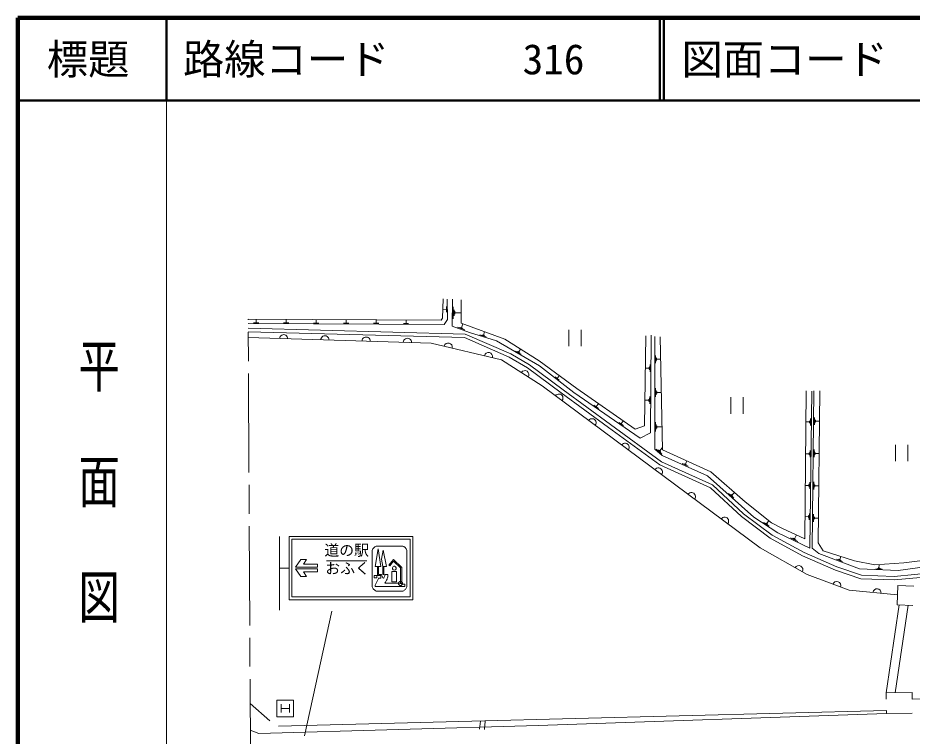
# Model space of a CAD drawing. Units: millimetres, scale not verified. Extents: x 40000 to 680000, y 20000 to 380000.
# Drawn here: x 40000 to 148322, y 293045 to 380000 of the extents above; entities that cross this region are included whole.
import ezdxf
from ezdxf.enums import TextEntityAlignment as Align

# ---------------------------------------------------------------- set-up
doc = ezdxf.new("R2010")
doc.units = ezdxf.units.MM
doc.header["$LTSCALE"] = 1000
doc.header["$PDMODE"] = 32
doc.header["$PDSIZE"] = 500
doc.linetypes.add('CHAIN', pattern=[18.5, 12, -1.5, 3.5, -1.5])
for name, color, linetype, lineweight in [('M-BGD', 7, 'Continuous', 13), ('M-BMK', 2, 'CHAIN', 13), ('M-STR-STRC', 7, 'Continuous', 13), ('M-TTL', 2, 'Continuous', 140), ('M-TTL-BAND', 7, 'Continuous', 13), ('M-TTL-LINE', 7, 'Continuous', 50)]:
    doc.layers.add(name, color=color, linetype=linetype, lineweight=lineweight)
doc.layers.add('M-TTL-TXT', color=7, linetype='Continuous')
doc.styles.add('@ＭＳ ゴシック', font='')
doc.styles.add('ＭＳ ゴシック', font='')
doc.styles.get('@ＭＳ ゴシック').set_extended_font_data('@MS Gothic')
doc.styles.get('ＭＳ ゴシック').set_extended_font_data('MS Gothic')

msp = doc.modelspace()

# ---------------------------------------------------------------- linework, layer by layer
at = {"layer": 'M-BGD'}
for p, q in [((91922, 344719), (91484, 344715)), ((91919, 345048), (91925, 344391)), ((92731, 343582), (92747, 345023)), ((92831, 343941), (92839, 344662)), ((92929, 344120), (92933, 344480)), ((68854, 343085), (68856, 343515)), ((72495, 343071), (72497, 343498)), ((76132, 343056), (76133, 343481)), ((79764, 343042), (79766, 343464)), ((83393, 343027), (83395, 343447)), ((87018, 343013), (87019, 343430)), ((92931, 344300), (93700, 344292)), ((69177, 343084), (68532, 343087)), ((72815, 343070), (72175, 343072)), ((76450, 343055), (75813, 343058)), ((80081, 343041), (79448, 343043)), ((83707, 343026), (83079, 343029)), ((87330, 343012), (86705, 343014)), ((94127, 342220), (93256, 342537)), ((93930, 342357), (93495, 342516)), ((93842, 342455), (93625, 342534)), ((93734, 342495), (93903, 342959)), ((96733, 341379), (95976, 341614)), ((96560, 341489), (96181, 341606)), ((96481, 341568), (96291, 341627)), ((96386, 341598), (96511, 342002)), ((106737, 342251), (106737, 340251)), ((108237, 342251), (108237, 340251)), ((100945, 339287), (100293, 339663)), ((100807, 339424), (100481, 339612)), ((100751, 339515), (100588, 339609)), ((100669, 339562), (100870, 339909)), ((117253, 338213), (117253, 339127)), ((116591, 338035), (116583, 337163)), ((117314, 338441), (117314, 338898)), ((117375, 338555), (117375, 338784)), ((117375, 338670), (117862, 338669)), ((116471, 337600), (116006, 337605)), ((116472, 337710), (116470, 337491)), ((116531, 337818), (116527, 337382)), ((105579, 336147), (105075, 336538)), ((105327, 336343), (105588, 336679)), ((117249, 334121), (117250, 335153)), ((117318, 334379), (117319, 334895)), ((117387, 334508), (117387, 334766)), ((116430, 333728), (115950, 333733)), ((116431, 333841), (116429, 333616)), ((116492, 333953), (116488, 333503)), ((116555, 334178), (116546, 333277)), ((117387, 334637), (117938, 334637)), ((126346, 334075), (126346, 332075)), ((127846, 334075), (127846, 332075)), ((110343, 332712), (109759, 333113)), ((110051, 332912), (110319, 333302)), ((136030, 331500), (136018, 330646)), ((136485, 330726), (136495, 331631)), ((113350, 330646), (112799, 331024)), ((113074, 330835), (113327, 331202)), ((117246, 329906), (117247, 331060)), ((117323, 330194), (117324, 330771)), ((117400, 330338), (117400, 330627)), ((117400, 330483), (118016, 330482)), ((135910, 331075), (135454, 331081)), ((135911, 331181), (135908, 330968)), ((135970, 331287), (135964, 330860)), ((136548, 330952), (136553, 331404)), ((136609, 331064), (136612, 331290)), ((136610, 331177), (137093, 331172)), ((146311, 328329), (146311, 326329)), ((147811, 328329), (147811, 326329)), ((118011, 327187), (117313, 327789)), ((117877, 327385), (117528, 327685)), ((117830, 327506), (117655, 327657)), ((117742, 327582), (118063, 327954)), ((135862, 327220), (135423, 327226)), ((135863, 327323), (135860, 327118)), ((135919, 327425), (135914, 327014)), ((135977, 327630), (135966, 326808)), ((136442, 326818), (136452, 327725)), ((136505, 327044), (136510, 327498)), ((136567, 327157), (136569, 327384)), ((136568, 327270), (137052, 327265)), ((120874, 325973), (121047, 326357)), ((121191, 325715), (120471, 326040)), ((121032, 325844), (120672, 326007)), ((120964, 325933), (120784, 326014)), ((135814, 323398), (135392, 323404)), ((135815, 323497), (135812, 323300)), ((135869, 323595), (135864, 323200)), ((135925, 323792), (135914, 323002)), ((136400, 322908), (136409, 323817)), ((136463, 323134), (136468, 323589)), ((136525, 323247), (136527, 323475)), ((136526, 323361), (137011, 323356)), ((126727, 321833), (126083, 322407)), ((126604, 322019), (126282, 322306)), ((126562, 322134), (126401, 322277)), ((126481, 322206), (126787, 322549)), ((135766, 319609), (135362, 319614)), ((135768, 319703), (135765, 319514)), ((135820, 319798), (135814, 319418)), ((135873, 319986), (135862, 319228)), ((136357, 318994), (136367, 319906)), ((136420, 319222), (136425, 319678)), ((136482, 319335), (136485, 319563)), ((130993, 318462), (130305, 318909)), ((130851, 318620), (130507, 318843)), ((130795, 318721), (130623, 318833)), ((130709, 318777), (130947, 319144)), ((136483, 319449), (136970, 319444)), ((134078, 316946), (134303, 317417)), ((134464, 316617), (133581, 317039)), ((134271, 316781), (133830, 316992)), ((134189, 316893), (133968, 316998)), ((139875, 314185), (139144, 314455)), ((139711, 314301), (139345, 314436)), ((139637, 314383), (139455, 314451)), ((139546, 314417), (139690, 314807)), ((144681, 313276), (143922, 313314)), ((144494, 313336), (144114, 313355)), ((144401, 313391), (144212, 313401)), ((144306, 313396), (144327, 313801)), ((146608, 311277), (146503, 308942)), ((148534, 311190), (146608, 311277)), ((146763, 308931), (145188, 298294)), ((147842, 308882), (146275, 298302)), ((146503, 308942), (148429, 308855)), ((145188, 298294), (148312, 298317)), ((145193, 297512), (145188, 298294)), ((148312, 298317), (148318, 297516)), ((68152, 296990), (70513, 294889)), ((94991, 294836), (145203, 296163)), ((145206, 295802), (145203, 296163)), ((148331, 295825), (145206, 295802)), ((71566, 294243), (94991, 294836)), ((96021, 294863), (95928, 293868)), ((96528, 293838), (96621, 294834))]:
    msp.add_line(p, q, dxfattribs=at)
for points in [[(91535, 345984), (91441, 343628), (91254, 343410), (67898, 343520)], [(67901, 342989), (91621, 342895), (92034, 343503), (92011, 345937)], [(92657, 345945), (92621, 342662), (94693, 341907), (97958, 340895), (103180, 337881), (107351, 334646), (115396, 329119), (116613, 329774), (116725, 341571)], [(116062, 341501), (115905, 330617), (114758, 330203), (107688, 335138), (103133, 338482), (99000, 341088), (93716, 343028), (93680, 345860)], [(117155, 341426), (117144, 327803), (118049, 327023), (123530, 324550), (129147, 319541), (132042, 317662), (135916, 315813), (136175, 334818)], [(135484, 334842), (135340, 316935), (132637, 318191), (131280, 318881), (128085, 321409), (123943, 325048), (118068, 327705), (117812, 341380)], [(136430, 334840), (136222, 315795), (137007, 315139), (141943, 313313), (146650, 313077), (156906, 314505), (157527, 315371), (157692, 332485)], [(156966, 332454), (156697, 315205), (147301, 314009), (143790, 313763), (141327, 314284), (137559, 315489), (136938, 316437), (137131, 334849)], [(148318, 297516), (224316, 298632), (236066, 299041), (264000, 299071), (302126, 298857)], [(68152, 293746), (69187, 293378), (103034, 294339), (145206, 295802)]]:
    msp.add_lwpolyline(points, dxfattribs=at)
for centre, start, end in [((72193, 341159), 358.3014, 178.3014), ((77191, 341011), 358.3014, 178.3014), ((82188, 340863), 358.3014, 178.3014), ((87186, 340714), 358.3014, 178.3014), ((92128, 340142), 346.67915, 166.67915), ((96994, 338990), 346.67915, 166.67915), ((101419, 336799), 327.43419, 147.43419), ((105533, 333962), 323.39741, 143.39741), ((109547, 330981), 323.39741, 143.39741), ((113561, 328000), 323.39741, 143.39741), ((117575, 325018), 323.39741, 143.39741), ((121589, 322037), 323.39741, 143.39741), ((125603, 319056), 323.39741, 143.39741), ((134584, 313194), 330.34089, 150.34089), ((139186, 311268), 339.41143, 159.41143), ((144069, 310382), 354.53942, 174.53942)]:
    msp.add_arc(centre, 500, start, end, dxfattribs=at)
at = {"layer": 'M-BMK'}
msp.add_line((68182, 287954), (67898, 343520), dxfattribs=at)
at = {"layer": 'M-STR-STRC'}
for p, q in [((71687, 308303), (71687, 317227)), ((72850, 309553), (72850, 317227)), ((72850, 317227), (87850, 317227)), ((73199, 316878), (87501, 316878)), ((87501, 316878), (87501, 309901)), ((87850, 317227), (87850, 309553)), ((82269, 314262), (77385, 314262)), ((71687, 313390), (72850, 313390)), ((73199, 309901), (87501, 309901)), ((86649, 310599), (83401, 310599)), ((72850, 309553), (87850, 309553)), ((74736, 293087), (78012, 308191)), ((71382, 297397), (71382, 295397)), ((73382, 297397), (71382, 297397)), ((71882, 296897), (71882, 295897)), ((72882, 296897), (72882, 295897)), ((73382, 295397), (73382, 297397)), ((71882, 296397), (72882, 296397)), ((71382, 295397), (73382, 295397))]:
    msp.add_line(p, q, dxfattribs=at)
msp.add_open_spline([(86649, 316050), (86784, 315974), (86842, 315942), (86935, 315839), (87029, 315736), (87056, 315676), (87118, 315534)], degree=3, knots=[0, 0, 0, 0, 1, 1, 1, 2, 2, 2, 2], dxfattribs=at)
at = {"layer": 'M-TTL'}
for p, q in [((40000, 380000), (40000, 20000)), ((680000, 380000), (40000, 380000))]:
    msp.add_line(p, q, dxfattribs=at)
at = {"layer": 'M-TTL-BAND'}
msp.add_line((58000, 370000), (58000, 20000), dxfattribs=at)
at = {"layer": 'M-TTL-LINE'}
for p, q in [((58000, 380000), (58000, 370000)), ((117750, 380000), (117750, 370000)), ((118250, 380000), (118250, 370000)), ((40000, 370000), (680000, 370000))]:
    msp.add_line(p, q, dxfattribs=at)

# ---------------------------------------------------------------- texts
at = {"layer": 'M-STR-STRC', "style": 'ＭＳ ゴシック'}
msp.add_text('道の駅', height=1320, dxfattribs=at).set_placement((79827, 314495), align=Align.BOTTOM_CENTER)
msp.add_text('おふく', height=1320, dxfattribs=at).set_placement((79940, 314018), align=Align.TOP_CENTER)
at = {"layer": 'M-TTL-BAND', "style": '@ＭＳ ゴシック', "width": 1.4}
msp.add_text('平  面  図', height=3666, rotation=270, dxfattribs=at).set_placement((49777, 306475), align=Align.MIDDLE_RIGHT)
at = {"layer": 'M-TTL-TXT', "style": 'ＭＳ ゴシック'}
msp.add_text('標題', height=3666, dxfattribs=at).set_placement((48500, 375000), align=Align.MIDDLE_CENTER)
for s, p in [('路線コード', (60000, 375000)), ('図面コード', (120380, 375000)), ('316', (101142, 375000))]:
    msp.add_text(s, height=3666, dxfattribs=at).set_placement(p, align=Align.MIDDLE_LEFT)

# ---------------------------------------------------------------- wipeouts: each hides what was drawn before it
for points in [[(84192, 313564), (84060, 314477), (84243, 315562), (84655, 313564), (84341, 313564), (84202, 313564)], [(76276, 313305), (76276, 312944), (74592, 312944), (74962, 312369), (74281, 312369), (73612, 313306)]]:
    msp.add_wipeout(points)

# ---------------------------------------------------------------- next in the draw order: linework, layer by layer
at = {"layer": 'M-STR-STRC'}
msp.add_line((74281, 312369), (74962, 312369), dxfattribs=at)

# ---------------------------------------------------------------- next in the draw order: wipeouts: each hides what was drawn before it
for points in [[(83699, 313564), (83560, 313564), (83281, 313564), (83636, 315701), (83980, 313564)], [(74281, 314417), (74961, 314418), (74592, 313842), (76276, 313843), (76276, 313481), (73612, 313481)], [(85509, 314410), (86490, 313476), (86490, 311491), (86351, 311525), (86351, 313416), (85519, 314207), (85050, 313660), (84944, 313751)]]:
    msp.add_wipeout(points)

# ---------------------------------------------------------------- next in the draw order: linework, layer by layer
for p, q in [((73199, 309901), (73199, 316878)), ((86649, 316050), (83401, 316050)), ((84243, 315562), (84060, 314477)), ((73612, 313481), (74281, 314417)), ((74281, 314417), (74961, 314418)), ((74961, 314418), (74592, 313842)), ((73612, 313481), (76276, 313481)), ((73612, 313306), (76276, 313307)), ((73612, 313306), (74281, 312369)), ((74592, 313842), (76275, 313843)), ((76276, 313843), (76276, 313481)), ((76276, 312944), (76276, 313305)), ((74962, 312369), (74592, 312944)), ((74592, 312944), (76275, 312944))]:
    msp.add_line(p, q, dxfattribs=at)
msp.add_open_spline([(83401, 316050), (83266, 315974), (83208, 315942), (83115, 315839), (83021, 315736), (82995, 315676), (82932, 315534)], degree=3, knots=[0, 0, 0, 0, 1, 1, 1, 2, 2, 2, 2], dxfattribs=at)

# ---------------------------------------------------------------- next in the draw order: wipeouts: each hides what was drawn before it
msp.add_wipeout([(86644, 311453), (86163, 311571), (84442, 311571), (84475, 311616), (84504, 311656), (84529, 311693), (84552, 311726), (84573, 311759), (84593, 311791), (84612, 311824), (84631, 311859), (84650, 311898), (84671, 311941), (84690, 311982), (84707, 312019), (84722, 312055), (84737, 312089), (84750, 312123), (84762, 312158), (84773, 312193), (84783, 312231), (84792, 312271), (84800, 312314), (84806, 312348), (84811, 312378), (84815, 312406), (84818, 312433), (84820, 312459), (84821, 312486), (84822, 312515), (84823, 312546), (84823, 312580), (84823, 312619), (84458, 312619), (84457, 312578), (84456, 312540), (84455, 312505), (84453, 312472), (84449, 312440), (84444, 312410), (84435, 312380), (84424, 312349), (84409, 312318), (84389, 312286), (84378, 312269), (84367, 312254), (84357, 312240), (84347, 312228), (84336, 312216), (84325, 312204), (84313, 312192), (84300, 312180), (84285, 312168), (84269, 312154), (84256, 312170), (84245, 312184), (84235, 312197), (84226, 312209), (84218, 312220), (84211, 312232), (84203, 312243), (84196, 312256), (84187, 312269), (84178, 312284), (84161, 312314), (84147, 312343), (84135, 312370), (84125, 312397), (84087, 312508), (84062, 312570), (84048, 312597), (84008, 312622), (83699, 312622), (83699, 313564), (83560, 313564), (83560, 312482), (83934, 312482), (83964, 312473), (83978, 312443), (83978, 312222), (83963, 312184), (83938, 312163), (83700, 312163), (83672, 312140), (83266, 311298), (83259, 311268), (83258, 311247), (83267, 311214), (83325, 311152), (86872, 311152), (86872, 311453)])

# ---------------------------------------------------------------- next in the draw order: linework, layer by layer
for p, q in [((83636, 315701), (83281, 313564)), ((87118, 315534), (87118, 311115)), ((86490, 313476), (86490, 311491)), ((83325, 311152), (86872, 311152)), ((86644, 311453), (86872, 311453)), ((86872, 311152), (86872, 311453))]:
    msp.add_line(p, q, dxfattribs=at)
for points in [[(82932, 311115), (82995, 310973), (83021, 310913), (83115, 310810), (83208, 310707), (83266, 310675), (83401, 310599)], [(83280, 311330), (83263, 311292), (83250, 311264), (83263, 311224), (83275, 311189), (83295, 311173), (83325, 311152)], [(87118, 311115), (87056, 310973), (87029, 310913), (86935, 310810), (86842, 310707), (86784, 310675), (86649, 310599)]]:
    msp.add_open_spline(points, degree=3, knots=[0, 0, 0, 0, 1, 1, 1, 2, 2, 2, 2], dxfattribs=at)

# ---------------------------------------------------------------- next in the draw order: wipeouts: each hides what was drawn before it
for points in [[(84202, 313564), (84341, 313564), (84341, 312622), (84202, 312622)], [(83177, 312482), (83490, 312482), (83490, 312203), (83177, 312203)], [(85304, 312966), (85862, 312966), (85862, 311710), (85304, 311710)]]:
    msp.add_wipeout(points)

# ---------------------------------------------------------------- next in the draw order: linework, layer by layer
for p, q in [((82932, 315534), (82932, 311115)), ((83636, 315701), (83980, 313564)), ((84243, 315562), (84655, 313564)), ((84060, 314477), (84192, 313564)), ((83980, 313564), (83281, 313564)), ((83560, 313564), (83560, 312482)), ((83699, 313564), (83699, 312622)), ((84655, 313564), (84192, 313564)), ((84202, 313564), (84202, 312622)), ((84341, 313564), (84341, 312622)), ((83490, 312482), (83177, 312482)), ((83177, 312482), (83177, 312203)), ((83490, 312203), (83177, 312203)), ((83672, 312140), (83280, 311330)), ((83490, 312482), (83490, 312203)), ((83560, 312482), (83934, 312482)), ((83699, 312622), (84008, 312622)), ((83938, 312163), (83700, 312163)), ((83978, 312222), (83978, 312443)), ((84202, 312622), (84341, 312622)), ((84442, 311571), (86163, 311571)), ((85304, 311710), (85862, 311710)), ((86163, 311571), (86644, 311453))]:
    msp.add_line(p, q, dxfattribs=at)
for points, knots in [([(83672, 312140), (83676, 312149), (83677, 312155), (83685, 312159), (83690, 312162), (83694, 312163), (83700, 312163)], [0, 0, 0, 0, 1, 1, 1, 2, 2, 2, 2]), ([(83934, 312482), (83946, 312481), (83955, 312481), (83964, 312473), (83974, 312464), (83976, 312455), (83978, 312443)], [0, 0, 0, 0, 1, 1, 1, 2, 2, 2, 2]), ([(83978, 312222), (83974, 312205), (83973, 312197), (83963, 312184), (83955, 312174), (83950, 312170), (83938, 312163)], [0, 0, 0, 0, 1, 1, 1, 2, 2, 2, 2]), ([(84008, 312622), (84026, 312614), (84037, 312611), (84048, 312597), (84055, 312588), (84057, 312581), (84062, 312570), (84111, 312460), (84116, 312387), (84178, 312284), (84210, 312231), (84223, 312210), (84269, 312154)], [0, 0, 0, 0, 1, 1, 1, 2, 2, 2, 3, 3, 3, 4, 4, 4, 4]), ([(84458, 312619), (84453, 312476), (84463, 312396), (84389, 312286), (84350, 312228), (84327, 312200), (84269, 312154)], [0, 0, 0, 0, 1, 1, 1, 2, 2, 2, 2])]:
    msp.add_open_spline(points, degree=3, knots=knots, dxfattribs=at)
msp.add_point((86351, 311525), dxfattribs=at)
msp.add_point((86351, 311525), dxfattribs=at)
msp.add_point((86351, 311525), dxfattribs=at)
msp.add_point((86351, 311525), dxfattribs=at)
msp.add_point((86351, 311525), dxfattribs=at)
msp.add_point((86351, 311525), dxfattribs=at)
msp.add_point((86351, 311525), dxfattribs=at)
msp.add_point((86351, 311525), dxfattribs=at)
msp.add_point((86351, 311525), dxfattribs=at)
msp.add_point((86351, 311525), dxfattribs=at)
msp.add_point((86351, 311525), dxfattribs=at)
msp.add_point((86351, 311525), dxfattribs=at)
msp.add_point((86351, 311525), dxfattribs=at)
msp.add_point((86351, 311525), dxfattribs=at)
msp.add_point((86351, 311525), dxfattribs=at)
msp.add_point((86351, 311525), dxfattribs=at)
msp.add_point((86351, 311525), dxfattribs=at)
msp.add_point((86351, 311525), dxfattribs=at)
msp.add_point((86351, 311525), dxfattribs=at)
msp.add_point((86351, 311525), dxfattribs=at)
msp.add_point((86351, 311525), dxfattribs=at)

# ---------------------------------------------------------------- next in the draw order: wipeouts: each hides what was drawn before it
msp.add_wipeout([(85544, 313618), (85512, 313607), (85482, 313592), (85455, 313572), (85430, 313548), (85409, 313521), (85391, 313491), (85376, 313458), (85365, 313423), (85359, 313395), (85357, 313369), (85359, 313343), (85364, 313318), (85372, 313294), (85383, 313271), (85397, 313250), (85414, 313229), (85434, 313211), (85456, 313193), (85483, 313176), (85510, 313163), (85537, 313153), (85565, 313147), (85592, 313144), (85620, 313145), (85648, 313149), (85676, 313157), (85703, 313169), (85731, 313184), (85754, 313200), (85774, 313218), (85792, 313237), (85807, 313257), (85818, 313280), (85827, 313303), (85833, 313328), (85836, 313353), (85835, 313380), (85832, 313408), (85824, 313443), (85813, 313475), (85798, 313506), (85781, 313533), (85760, 313558), (85737, 313580), (85711, 313597), (85681, 313611), (85650, 313620), (85615, 313625), (85578, 313624)])

# ---------------------------------------------------------------- next in the draw order: linework, layer by layer
at = {"layer": 'M-BGD'}
for points in [[(67904, 342418), (94187, 341724), (99724, 339309), (101982, 337987), (106066, 334956), (111789, 330767), (117979, 326261), (124158, 323453), (127914, 319954), (131361, 317370), (135227, 315279), (139212, 313523), (142196, 312523), (146145, 312382), (151078, 312856), (158078, 314066)], [(67893, 341984), (94091, 341292), (99526, 338921), (101742, 337624), (105808, 334606), (111532, 330415), (117759, 325884), (123913, 323086), (127635, 319620), (131126, 317002), (135036, 314888), (139055, 313118), (142117, 312091), (146158, 311947), (151136, 312425), (158095, 313627)], [(146557, 310144), (140685, 310705), (135603, 312614), (129916, 315852), (103520, 335458), (98577, 338615), (90070, 340629), (67910, 341286)]]:
    msp.add_lwpolyline(points, dxfattribs=at)
at = {"layer": 'M-STR-STRC'}
for p, q in [((84944, 313751), (85509, 314410)), ((85050, 313660), (85519, 314207)), ((85509, 314410), (86490, 313476)), ((85519, 314207), (86351, 313416)), ((84944, 313751), (85050, 313660)), ((86351, 313416), (86351, 311525)), ((84458, 312619), (84823, 312619)), ((85304, 312966), (85304, 311710)), ((85304, 312966), (85862, 312966)), ((85862, 312966), (85862, 311710))]:
    msp.add_line(p, q, dxfattribs=at)
for points, knots in [([(85615, 313625), (85490, 313632), (85397, 313545), (85365, 313423), (85340, 313330), (85377, 313249), (85456, 313193), (85544, 313131), (85640, 313127), (85731, 313184), (85812, 313235), (85849, 313314), (85832, 313408), (85810, 313526), (85735, 313618), (85615, 313625)], [0, 0, 0, 0, 1, 1, 1, 2, 2, 2, 3, 3, 3, 4, 4, 4, 5, 5, 5, 5]), ([(84442, 311571), (84558, 311732), (84599, 311787), (84671, 311941), (84736, 312081), (84773, 312163), (84800, 312314), (84821, 312432), (84824, 312481), (84823, 312619)], [0, 0, 0, 0, 1, 1, 1, 2, 2, 2, 3, 3, 3, 3])]:
    msp.add_open_spline(points, degree=3, knots=knots, dxfattribs=at)

doc.saveas('drawing.dxf')
